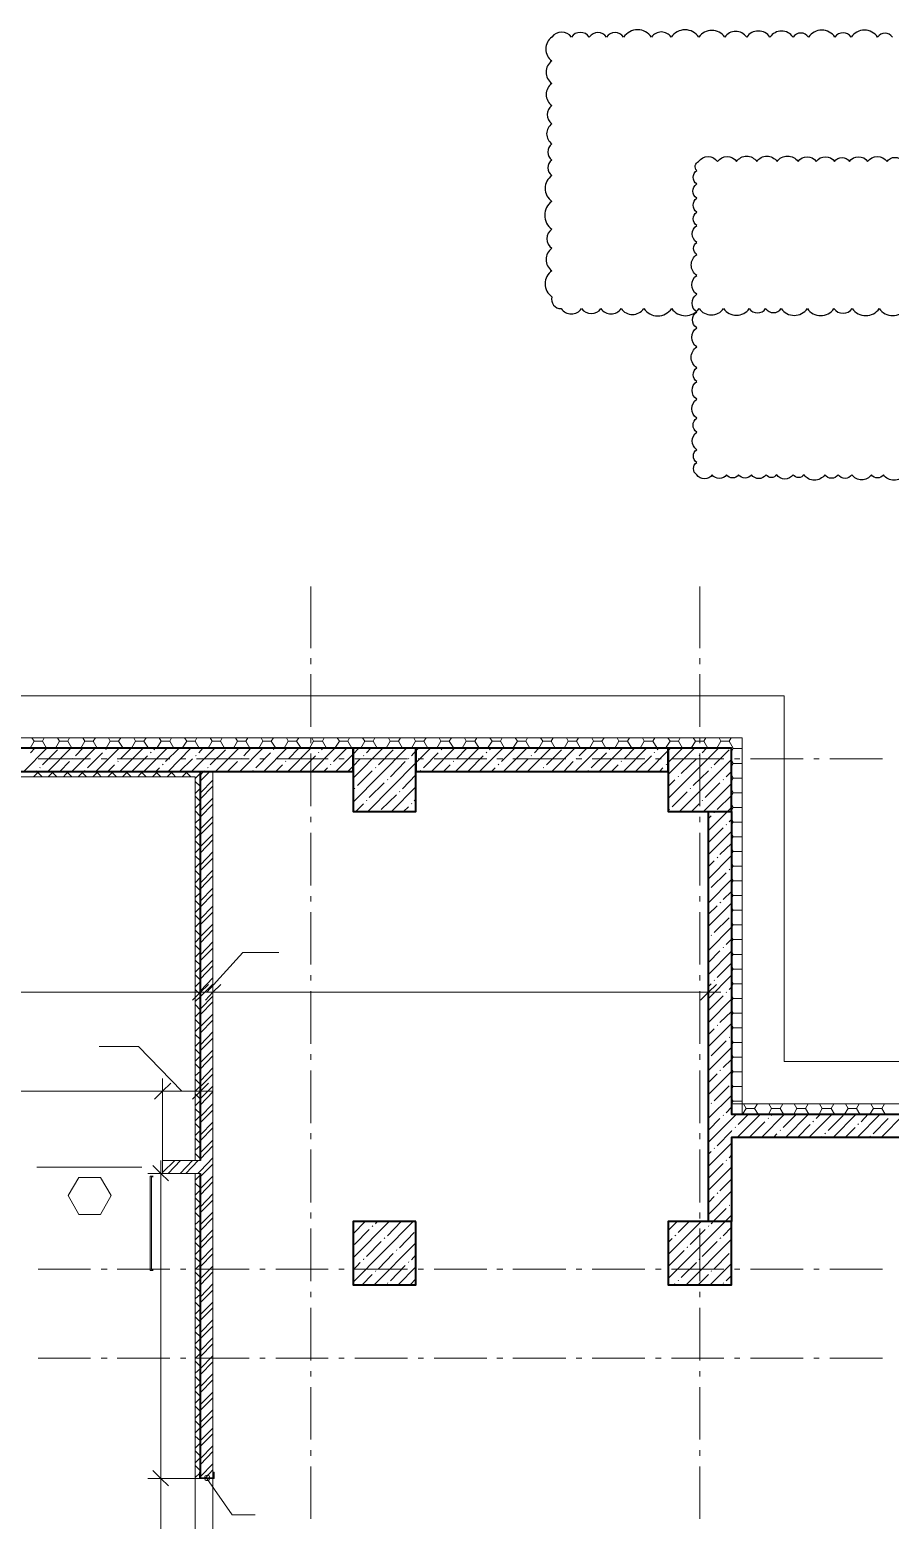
# Model space of a CAD drawing. Header units: millimetres. Extents: x -249154 to 415037, y -45458 to 354837.
# Drawn here: x -203175 to -194986, y 21286 to 35468 of the extents above; entities that cross this region are included whole.
import ezdxf

# ---------------------------------------------------------------- set-up
doc = ezdxf.new("R2010")
doc.units = ezdxf.units.MM

msp = doc.modelspace()

# ---------------------------------------------------------------- linework, layer by layer
at = {"linetype": 'ByBlock', "flags": 128}
msp.add_lwpolyline([(-194964.5, 35398.5, 0.5205671), (-195105.3, 35398.5, 0.5205671), (-195357.1, 35398.5, 0.5205671), (-195511.3, 35398.5, 0.5205671), (-195763.1, 35398.5, 0.5205671), (-195910.4, 35398.5, 0.5205671), (-196129.8, 35398.5, 0.5205671), (-196351.7, 35398.5, 0.5205671), (-196560.5, 35398.5, 0.5205671), (-196806.4, 35398.5, 0.5205671), (-197070.4, 35398.5, 0.5205671), (-197256.4, 35398.5, 0.5205671), (-197522.5, 35398.5, 0.5205671), (-197686, 35398.5, 0.5205671), (-197849.3, 35398.5, 0.5205671), (-198020.3, 35398.5, 0.5205671), (-198205.1, 35398.5, 0.5205671), (-198205.1, 35172.3, 0.5205671), (-198205.1, 34957.8, 0.5205671), (-198205.1, 34746.3, 0.5205671), (-198205.1, 34574.5, 0.5205671), (-198205.1, 34381.5, 0.5205671), (-198205.1, 34228.6, 0.5205671), (-198205.1, 34081.7, 0.5205671), (-198205.1, 33835.6, 0.5205671), (-198205.1, 33571.2, 0.5205671), (-198205.1, 33388.6, 0.5205671), (-198205.1, 33175, 0.5205671), (-198205.1, 32926.9, 0.5205671), (-198117.3, 32815.3, 0.5205671), (-197923.3, 32815.3, 0.5205671), (-197738.3, 32815.3, 0.5205671), (-197546.6, 32815.3, 0.5205671), (-197331.3, 32815.3, 0.5205671), (-197065.5, 32815.3, 0.5205671), (-196804.4, 32815.3, 0.5205671), (-196570.8, 32815.3, 0.5205671), (-196327, 32815.3, 0.5205671), (-196171.2, 32815.3, 0.5205671), (-196022.7, 32815.3, 0.5205671), (-195774.3, 32815.3, 0.5205671), (-195520.6, 32815.3, 0.5205671), (-195347.3, 32815.3, 0.5205671), (-195089.4, 32815.3, 0.5205671), (-194834.6, 32815.3, 0.5205671)], format="xyb", dxfattribs=at)
at = {"linetype": 'ByBlock'}
msp.add_lwpolyline([(-194850.5, 31233.5, -0.5205671), (-195049.5, 31233.5, -0.5205671), (-195164.2, 31233.5, -0.5205671), (-195351, 31233.5, -0.5205671), (-195480, 31233.5, -0.5205671), (-195608.5, 31233.5, -0.5205671), (-195805.6, 31233.5, -0.5205671), (-195909.1, 31233.5, -0.5205671), (-196066.2, 31233.5, -0.5205671), (-196166.8, 31233.5, -0.5205671), (-196305.6, 31233.5, -0.5205671), (-196428.1, 31233.5, -0.5205671), (-196543.4, 31233.5, -0.5205671), (-196679.3, 31233.5, -0.5205671), (-196827.3, 31233.5, -0.5205671), (-196827.3, 31351.4, -0.5205671), (-196827.3, 31472.6, -0.5205671), (-196827.3, 31638.2, -0.5205671), (-196827.3, 31772.3, -0.5205671), (-196827.3, 31952.4, -0.5205671), (-196827.3, 32121, -0.5205671), (-196827.3, 32250.5, -0.5205671), (-196827.3, 32450.4, -0.5205671), (-196827.3, 32632, -0.5205671), (-196827.3, 32783.4, -0.5205671), (-196827.3, 32951.1, -0.5205671), (-196827.3, 33130.4, -0.5205671), (-196827.3, 33330, -0.5205671), (-196827.3, 33445.5, -0.5205671), (-196827.3, 33606.2, -0.5205671), (-196827.3, 33732.8, -0.5205671), (-196827.3, 33864.7, -0.5205671), (-196827.3, 34000.6, -0.5205671), (-196827.3, 34127.7, -0.5205671), (-196809.2, 34215, -0.5205671), (-196629.1, 34215, -0.5205671), (-196448, 34215, -0.5205671), (-196255.2, 34215, -0.5205671), (-196062.5, 34215, -0.5205671), (-195862.9, 34215, -0.5205671), (-195689.3, 34215, -0.5205671), (-195515.7, 34215, -0.5205671), (-195372.9, 34215, -0.5205671), (-195200.3, 34215, -0.5205671), (-195015.5, 34215, -0.5205671), (-194865, 34215, -0.5205671)], format="xyb", dxfattribs=at)
at = {"lineweight": 9}
for points in [[(-200499.3, 29585.2), (-200499.3, 30169.8)], [(-196796.7, 29585.2), (-196796.7, 30169.8)], [(-200499.3, 29432.7), (-200499.3, 29487.7)], [(-196796.7, 29432.7), (-196796.7, 29487.7)], [(-200499.3, 28835.3), (-200499.3, 29335.2)], [(-196796.7, 28835.3), (-196796.7, 29335.2)], [(-191611.4, 25247.2), (-191611.4, 25649.6), (-195996, 25649.6), (-195996, 29131.9), (-230738.3, 29131.9), (-230738.3, 909.4), (-191611.4, 909.4), (-191611.4, 1307.6)], [(-230289.2, 28729.4), (-216355.9, 28729.4), (-230289.2, 28729.4), (-230289.2, 28632), (-216355.9, 28632), (-196495.9, 28632), (-196495.9, 25149.7), (-187938.5, 25149.7), (-187938.5, 25247.2), (-187938.5, 28632), (-145100.6, 28632), (-145100.6, 25209)], [(-203172.4, 28632), (-203134.3, 28699.8)], [(-203155.4, 28729.4), (-203134.3, 28699.8), (-203053.8, 28699.8), (-203015.6, 28632)], [(-203053.8, 28699.8), (-203036.8, 28729.4)], [(-202930.9, 28632), (-202892.8, 28699.8)], [(-202909.7, 28729.4), (-202892.8, 28699.8), (-202812.3, 28699.8), (-202774.2, 28632)], [(-202812.3, 28699.8), (-202795.4, 28729.4)], [(-202689.4, 28632), (-202651.3, 28699.8)], [(-202668.3, 28729.4), (-202651.3, 28699.8), (-202570.8, 28699.8), (-202532.7, 28632)], [(-202570.8, 28699.8), (-202549.6, 28729.4)], [(-202448, 28632), (-202409.8, 28699.8)], [(-202426.8, 28729.4), (-202409.8, 28699.8), (-202329.4, 28699.8), (-202287, 28632)], [(-202329.4, 28699.8), (-202308.2, 28729.4)], [(-202206.5, 28632), (-202168.4, 28699.8)], [(-202185.3, 28729.4), (-202168.4, 28699.8), (-202083.6, 28699.8)], [(-202045.5, 28632), (-202087.9, 28699.8), (-202066.7, 28729.4)], [(-201965, 28632), (-201922.7, 28699.8)], [(-201943.8, 28729.4), (-201922.7, 28699.8), (-201842.2, 28699.8), (-201804, 28632)], [(-201842.2, 28699.8), (-201825.2, 28729.4)], [(-201723.6, 28632), (-201681.2, 28699.8)], [(-201702.4, 28729.4), (-201681.2, 28699.8), (-201600.7, 28699.8), (-201562.6, 28632)], [(-201600.7, 28699.8), (-201583.8, 28729.4)], [(-201477.9, 28632), (-201439.7, 28699.8)], [(-201456.7, 28729.4), (-201439.7, 28699.8), (-201359.2, 28699.8), (-201321.1, 28632)], [(-201359.2, 28699.8), (-201342.3, 28729.4)], [(-201236.4, 28632), (-201198.3, 28699.8)], [(-201215.2, 28729.4), (-201198.3, 28699.8), (-201117.8, 28699.8), (-201079.6, 28632)], [(-201117.8, 28699.8), (-201100.8, 28729.4)], [(-200994.9, 28632), (-200956.8, 28699.8)], [(-200973.7, 28729.4), (-200956.8, 28699.8), (-200876.3, 28699.8), (-200833.9, 28632)], [(-200876.3, 28699.8), (-200855.1, 28729.4)], [(-200753.4, 28632), (-200715.3, 28699.8)], [(-200732.3, 28729.4), (-200715.3, 28699.8), (-200634.8, 28699.8), (-200592.5, 28632)], [(-200634.8, 28699.8), (-200613.6, 28729.4)], [(-200512, 28632), (-200473.8, 28699.8)], [(-200499.3, 28678.6), (-200499.3, 28733.7)], [(-200490.8, 28729.4), (-200473.8, 28699.8), (-200389.1, 28699.8), (-200351, 28632)], [(-200389.1, 28699.8), (-200372.2, 28729.4)], [(-200270.5, 28632), (-200228.1, 28699.8)], [(-200249.3, 28729.4), (-200228.1, 28699.8), (-200147.6, 28699.8), (-200109.5, 28632)], [(-200147.6, 28699.8), (-200130.7, 28729.4)], [(-200024.8, 28632), (-199986.7, 28699.8)], [(-200007.8, 28729.4), (-199986.7, 28699.8), (-199906.2, 28699.8), (-199868, 28632)], [(-199906.2, 28699.8), (-199889.2, 28729.4)], [(-199783.3, 28632), (-199745.2, 28699.8)], [(-199762.1, 28729.4), (-199745.2, 28699.8), (-199664.7, 28699.8), (-199626.6, 28632)], [(-199664.7, 28699.8), (-199647.8, 28729.4)], [(-199541.8, 28632), (-199503.7, 28699.8)], [(-199520.7, 28729.4), (-199503.7, 28699.8), (-199423.2, 28699.8), (-199385.1, 28632)], [(-199423.2, 28699.8), (-199402, 28729.4)], [(-199300.4, 28632), (-199262.2, 28699.8)], [(-199279.2, 28729.4), (-199262.2, 28699.8), (-199181.8, 28699.8), (-199139.4, 28632)], [(-199181.8, 28699.8), (-199160.6, 28729.4)], [(-199058.9, 28632), (-199020.8, 28699.8)], [(-199037.7, 28729.4), (-199020.8, 28699.8), (-198940.3, 28699.8), (-198897.9, 28632)], [(-198940.3, 28699.8), (-198919.1, 28729.4)], [(-198817.4, 28632), (-198775.1, 28699.8)], [(-198796.2, 28729.4), (-198775.1, 28699.8), (-198694.6, 28699.8), (-198656.4, 28632)], [(-198694.6, 28699.8), (-198677.6, 28729.4)], [(-198576, 28632), (-198533.6, 28699.8)], [(-198554.8, 28729.4), (-198533.6, 28699.8), (-198453.1, 28699.8), (-198415, 28632)], [(-198453.1, 28699.8), (-198436.2, 28729.4)], [(-198330.2, 28632), (-198292.1, 28699.8)], [(-198313.3, 28729.4), (-198292.1, 28699.8), (-198211.6, 28699.8), (-198173.5, 28632)], [(-198211.6, 28699.8), (-198194.7, 28729.4)], [(-198088.8, 28632), (-198050.6, 28699.8)], [(-198067.6, 28729.4), (-198050.6, 28699.8), (-197970.2, 28699.8), (-197932, 28632)], [(-197970.2, 28699.8), (-197953.2, 28729.4)], [(-197847.3, 28632), (-197809.2, 28699.8)], [(-197826.1, 28729.4), (-197809.2, 28699.8), (-197728.7, 28699.8), (-197690.6, 28632)], [(-197728.7, 28699.8), (-197707.5, 28729.4)], [(-197605.8, 28632), (-197567.7, 28699.8)], [(-197584.7, 28729.4), (-197567.7, 28699.8), (-197487.2, 28699.8), (-197444.9, 28632)], [(-197487.2, 28699.8), (-197466, 28729.4)], [(-197364.4, 28632), (-197326.2, 28699.8)], [(-197343.2, 28729.4), (-197326.2, 28699.8), (-197245.7, 28699.8), (-197203.4, 28632)], [(-197245.7, 28699.8), (-197224.6, 28729.4)], [(-197122.9, 28632), (-197080.5, 28699.8)], [(-197101.7, 28729.4), (-197080.5, 28699.8), (-197000, 28699.8), (-196961.9, 28632)], [(-197000, 28699.8), (-196983.1, 28729.4)], [(-196881.4, 28632), (-196839.1, 28699.8)], [(-196860.2, 28729.4), (-196839.1, 28699.8), (-196758.6, 28699.8), (-196720.4, 28632)], [(-196796.7, 28678.6), (-196796.7, 28733.7)], [(-196758.6, 28699.8), (-196741.6, 28729.4)], [(-196635.7, 28632), (-196597.6, 28699.8)], [(-196614.5, 28729.4), (-196597.6, 28699.8), (-196517.1, 28699.8), (-196479, 28632), (-196479, 28627.8), (-196495.9, 28598.1)], [(-196517.1, 28699.8), (-196500.1, 28729.4)], [(-203231.7, 28411.7), (-203011.4, 28632)], [(-203168.2, 28589.6), (-203125.8, 28632)], [(-203096.1, 28530.3), (-202596.2, 28530.3)], [(-203053.8, 28475.2), (-202909.7, 28615)], [(-203015.6, 28627.8), (-202935.2, 28627.8)], [(-203002.9, 28411.7), (-202782.6, 28632)], [(-202888.6, 28411.7), (-202795.4, 28504.9)], [(-202774.2, 28411.7), (-202553.9, 28632)], [(-202769.9, 28627.8), (-202689.4, 28627.8)], [(-202765.7, 28530.3), (-202761.5, 28534.6)], [(-202740.3, 28560), (-202668.3, 28632)], [(-202625.9, 28445.6), (-202481.9, 28589.6)], [(-202545.4, 28411.7), (-202325.1, 28632)], [(-202528.5, 28627.8), (-202448, 28627.8)], [(-202494.6, 28530.3), (-202439.5, 28530.3)], [(-202452.2, 28615), (-202448, 28623.5)], [(-202342.1, 28530.3), (-201842.2, 28530.3)], [(-202337.8, 28504.9), (-202333.6, 28509.1)], [(-202316.6, 28411.7), (-202096.4, 28632)], [(-202312.4, 28530.3), (-202210.7, 28632)], [(-202287, 28627.8), (-202206.5, 28627.8)], [(-202198, 28415.9), (-202054, 28560)], [(-202087.9, 28411.7), (-201867.6, 28632)], [(-202045.5, 28627.8), (-201965, 28627.8)], [(-202024.3, 28589.6), (-202020.1, 28593.9)], [(-201994.7, 28615), (-201982, 28632)], [(-201884.5, 28504.9), (-201753.2, 28632)], [(-201859.1, 28411.7), (-201643.1, 28632)], [(-201804, 28627.8), (-201723.6, 28627.8)], [(-201749, 28411.7), (-201626.1, 28530.3)], [(-201740.5, 28530.3), (-201689.7, 28530.3)], [(-201634.6, 28411.7), (-201414.3, 28632)], [(-201596.5, 28560), (-201592.2, 28564.2)], [(-201588, 28530.3), (-201088.1, 28530.3)], [(-201566.8, 28589.6), (-201528.7, 28632)], [(-201562.6, 28627.8), (-201482.1, 28627.8)], [(-201456.7, 28475.2), (-201312.6, 28615)], [(-201405.8, 28411.7), (-201185.5, 28632)], [(-201321.1, 28627.8), (-201236.4, 28627.8)], [(-201291.5, 28411.7), (-201198.3, 28504.9)], [(-201177.1, 28411.7), (-200956.8, 28632)], [(-201168.6, 28530.3), (-201164.4, 28534.6)], [(-201138.9, 28560), (-201071.2, 28632)], [(-201075.4, 28627.8), (-200994.9, 28627.8)], [(-201024.6, 28445.6), (-200884.8, 28589.6)], [(-200986.4, 28530.3), (-200935.6, 28530.3)], [(-200948.3, 28411.7), (-200728, 28632)], [(-200855.1, 28615), (-200850.9, 28623.5)], [(-200833.9, 28627.8), (-200753.4, 28627.8)], [(-200833.9, 28530.3), (-200334, 28530.3)], [(-200740.7, 28504.9), (-200736.5, 28509.1)], [(-200719.5, 28411.7), (-200499.3, 28632)], [(-200711.1, 28530.3), (-200613.6, 28632)], [(-200596.7, 28415.9), (-200456.9, 28560)], [(-200592.5, 28627.8), (-200512, 28627.8)], [(-200499.3, 28081.3), (-200499.3, 28581.2)], [(-200490.8, 28411.7), (-200270.5, 28632)], [(-200427.2, 28589.6), (-200423, 28593.9)], [(-200397.6, 28615), (-200384.9, 28632)], [(-200351, 28627.8), (-200270.5, 28627.8)], [(-200283.2, 28504.9), (-200156.1, 28632)], [(-200262, 28411.7), (-200096.8, 28576.9), (-200041.7, 28632)], [(-200232.4, 28530.3), (-200181.5, 28530.3)], [(-200147.6, 28411.7), (-200096.8, 28462.5), (-200029, 28530.3)], [(-200109.5, 28627.8), (-200096.8, 28627.8)], [(-200096.8, 28348.2), (-199813, 28632)], [(-200096.8, 28119.4), (-199588.4, 28632)], [(-200079.9, 28530.3), (-199580, 28530.3)], [(-199999.4, 28560), (-199995.1, 28564.2)], [(-199969.7, 28589.6), (-199927.3, 28632)], [(-199957, 28030.4), (-199499.5, 28492.2), (-199359.7, 28632)], [(-199855.3, 28475.2), (-199715.5, 28615)], [(-199740.9, 28360.9), (-199601.2, 28504.9)], [(-199571.5, 28530.3), (-199567.3, 28534.6)], [(-199541.8, 28560), (-199499.5, 28606.6), (-199474.1, 28632)], [(-199478.3, 28530.3), (-199427.5, 28530.3)], [(-199427.5, 28445.6), (-199287.7, 28589.6)], [(-199380.9, 28627.8), (-199300.4, 28627.8)], [(-199351.2, 28411.7), (-199130.9, 28632)], [(-199325.8, 28530.3), (-198825.9, 28530.3)], [(-199258, 28615), (-199253.8, 28623.5)], [(-199143.6, 28504.9), (-199139.4, 28509.1)], [(-199139.4, 28627.8), (-199058.9, 28627.8)], [(-199122.4, 28411.7), (-198902.2, 28632)], [(-199114, 28530.3), (-199016.5, 28632)], [(-198999.6, 28415.9), (-198859.8, 28560)], [(-198897.9, 28627.8), (-198817.4, 28627.8)], [(-198893.7, 28411.7), (-198673.4, 28632)], [(-198830.1, 28589.6), (-198825.9, 28593.9)], [(-198800.5, 28615), (-198787.8, 28632)], [(-198728.5, 28530.3), (-198673.4, 28530.3)], [(-198686.1, 28504.9), (-198559, 28632)], [(-198664.9, 28411.7), (-198444.6, 28632)], [(-198656.4, 28627.8), (-198576, 28627.8)], [(-198576, 28530.3), (-198071.8, 28530.3)], [(-198550.5, 28411.7), (-198431.9, 28530.3)], [(-198436.2, 28411.7), (-198215.9, 28632)], [(-198415, 28627.8), (-198334.5, 28627.8)], [(-198402.3, 28560), (-198398, 28564.2)], [(-198372.6, 28589.6), (-198330.2, 28632)], [(-198258.2, 28475.2), (-198114.2, 28615)], [(-198207.4, 28411.7), (-197987.1, 28632)], [(-198173.5, 28627.8), (-198093, 28627.8)], [(-198093, 28411.7), (-198004, 28504.9)], [(-197982.9, 28411.7), (-197762.6, 28632)], [(-197974.4, 28530.3), (-197970.2, 28534.6)], [(-197974.4, 28530.3), (-197919.3, 28530.3)], [(-197944.7, 28560), (-197872.7, 28632)], [(-197927.8, 28627.8), (-197847.3, 28627.8)], [(-197830.4, 28445.6), (-197686.3, 28589.6)], [(-197821.9, 28530.3), (-197322, 28530.3)], [(-197754.1, 28411.7), (-197533.8, 28632)], [(-197686.3, 28627.8), (-197605.8, 28627.8)], [(-197660.9, 28615), (-197656.7, 28623.5)], [(-197546.5, 28504.9), (-197542.3, 28509.1)], [(-197525.3, 28411.7), (-197305.1, 28632)], [(-197516.9, 28530.3), (-197419.4, 28632)], [(-197444.9, 28627.8), (-197364.4, 28627.8)], [(-197402.5, 28415.9), (-197258.5, 28560)], [(-197296.6, 28411.7), (-197097.5, 28610.8), (-197076.3, 28632)], [(-197233, 28589.6), (-197228.8, 28593.9)], [(-197220.3, 28530.3), (-197165.3, 28530.3)], [(-197203.4, 28615), (-197190.7, 28632)], [(-197203.4, 28627.8), (-197122.9, 28627.8)], [(-197097.5, 28382), (-196847.5, 28632)], [(-197097.5, 28153.3), (-196618.8, 28632)], [(-197089, 28504.9), (-196961.9, 28632)], [(-197067.8, 28530.3), (-196567.9, 28530.3)], [(-196991.6, 28030.4), (-196495.9, 28526.1)], [(-196974.6, 28390.5), (-196830.6, 28530.3)], [(-196961.9, 28627.8), (-196881.4, 28627.8)], [(-196805.2, 28560), (-196800.9, 28564.2)], [(-196796.7, 28081.3), (-196796.7, 28581.2)], [(-196775.5, 28589.6), (-196733.1, 28632)], [(-196720.4, 28627.8), (-196639.9, 28627.8)], [(-196661.1, 28475.2), (-196517.1, 28615)], [(-196495.9, 28521.8), (-196479, 28488), (-196394.2, 28488), (-196394.2, 28492.2)], [(-196466.3, 28530.3), (-196415.4, 28530.3)], [(-196394.2, 28627.8), (-196394.2, 28632)], [(-196394.2, 28627.8), (-196394.2, 28627.8)], [(-196313.7, 28530.3), (-195813.9, 28530.3)], [(-195712.2, 28530.3), (-195661.4, 28530.3)], [(-195559.7, 28530.3), (-195059.8, 28530.3)], [(-201549.9, 28411.7), (-201600.7, 28411.7), (-203651.1, 28411.7), (-203701.9, 28411.7), (-203701.9, 28030.4), (-204303.5, 28030.4), (-204303.5, 28411.7), (-204350.1, 28411.7), (-207552.8, 28411.7), (-207603.6, 28411.7), (-207603.6, 28030.4), (-208205.2, 28030.4)], [(-203138.5, 28360.9), (-203087.7, 28411.7)], [(-203117.3, 28411.7), (-203108.8, 28415.9)], [(-203058, 28360.9), (-203108.8, 28411.7)], [(-203079.2, 28445.6), (-203075, 28449.8)], [(-202998.7, 28360.9), (-202947.9, 28411.7)], [(-202918.2, 28360.9), (-202969, 28411.7)], [(-202854.7, 28360.9), (-202808.1, 28411.7)], [(-202774.2, 28360.9), (-202825, 28411.7)], [(-202714.9, 28360.9), (-202664, 28411.7)], [(-202634.4, 28360.9), (-202685.2, 28411.7)], [(-202651.3, 28415.9), (-202647.1, 28420.2)], [(-202575.1, 28360.9), (-202524.2, 28411.7)], [(-202494.6, 28360.9), (-202541.2, 28411.7)], [(-202431, 28411.7), (-202367.5, 28475.2)], [(-202431, 28360.9), (-202380.2, 28411.7)], [(-202350.5, 28360.9), (-202401.4, 28411.7)], [(-202291.2, 28360.9), (-202240.4, 28411.7)], [(-202210.7, 28360.9), (-202261.6, 28411.7)], [(-202147.2, 28360.9), (-202100.6, 28411.7)], [(-202066.7, 28360.9), (-202117.5, 28411.7)], [(-202007.4, 28360.9), (-201956.6, 28411.7)], [(-201926.9, 28360.9), (-201977.7, 28411.7)], [(-201973.5, 28411.7), (-201939.6, 28445.6)], [(-201910, 28475.2), (-201905.7, 28479.5)], [(-201431.3, 21688.6), (-201431.3, 28411.7), (-201549.9, 28411.7), (-201549.9, 24709.1), (-201910, 24709.1), (-201910, 24586.3), (-201549.9, 24586.3), (-201549.9, 21688.6)], [(-201867.6, 28360.9), (-201816.8, 28411.7)], [(-201787.1, 28360.9), (-201833.7, 28411.7)], [(-201723.6, 28360.9), (-201672.7, 28411.7)], [(-201643.1, 28360.9), (-201693.9, 28411.7)], [(-201600.7, 28343.9), (-201549.9, 28394.8)], [(-201549.9, 28407.5), (-201554.1, 28411.7)], [(-201549.9, 28377.8), (-201520.2, 28411.7)], [(-201549.9, 28322.7), (-201460.9, 28411.7)], [(-201520.2, 28411.7), (-201511.7, 28415.9)], [(-201482.1, 28445.6), (-201477.9, 28449.8)], [(-201054.2, 28415.9), (-201050, 28420.2)], [(-200833.9, 28411.7), (-200770.4, 28475.2)], [(-200376.4, 28411.7), (-200342.5, 28445.6)], [(-200312.9, 28475.2), (-200308.6, 28479.5)], [(-200054.4, 28276.1), (-199914.6, 28415.9)], [(-199885, 28445.6), (-199880.7, 28449.8)], [(-199626.6, 28246.5), (-199499.5, 28377.8)], [(-199457.1, 28415.9), (-199452.9, 28420.2)], [(-199236.8, 28411.7), (-199173.3, 28475.2)], [(-198779.3, 28411.7), (-198745.4, 28445.6)], [(-198715.8, 28475.2), (-198711.5, 28479.5)], [(-198321.8, 28411.7), (-198317.5, 28415.9)], [(-198287.9, 28445.6), (-198283.6, 28449.8)], [(-197860, 28415.9), (-197855.8, 28420.2)], [(-197639.7, 28411.7), (-197576.2, 28475.2)], [(-197182.2, 28411.7), (-197148.3, 28445.6)], [(-197118.7, 28475.2), (-197114.4, 28479.5)], [(-197004.3, 28360.9), (-197000, 28365.1)], [(-196860.2, 28276.1), (-196716.2, 28415.9)], [(-196690.8, 28445.6), (-196686.5, 28449.8)], [(-196546.7, 28360.9), (-196495.9, 28411.7)], [(-196495.9, 28458.3), (-196479, 28488)], [(-196495.9, 28382), (-196479, 28348.2), (-196394.2, 28348.2), (-196394.2, 28352.4)], [(-196394.2, 28488), (-196394.2, 28488)], [(-213055.8, 24709.1), (-213009.2, 24709.1), (-213009.2, 28360.9), (-212056, 28360.9), (-212056, 27831.3), (-212056, 27780.5), (-211407.8, 27780.5), (-211357, 27780.5), (-211357, 28360.9), (-208256, 28360.9), (-208256, 28030.4), (-208256, 27979.6), (-207603.6, 27979.6), (-207552.8, 27979.6), (-207552.8, 28360.9), (-204350.1, 28360.9), (-204350.1, 28030.4), (-204350.1, 27979.6), (-203701.9, 27979.6), (-203651.1, 27979.6), (-203651.1, 28360.9), (-201600.7, 28360.9), (-201600.7, 24709.1), (-201549.9, 24709.1)], [(-201549.9, 28267.7), (-201600.7, 28314.3)], [(-201600.7, 28199.9), (-201549.9, 28250.7)], [(-201549.9, 28208.4), (-201431.3, 28327)], [(-201549.9, 28149), (-201431.3, 28271.9)], [(-200084.1, 28246.5), (-200079.9, 28250.7)], [(-199944.3, 28161.8), (-199800.3, 28301.6)], [(-199770.6, 28331.2), (-199766.4, 28335.4)], [(-199732.5, 28030.4), (-199499.5, 28263.4)], [(-199656.2, 28216.8), (-199652, 28221.1)], [(-197097.5, 28267.7), (-197033.9, 28331.2)], [(-196889.9, 28246.5), (-196885.7, 28250.7)], [(-196762.8, 28030.4), (-196495.9, 28297.3)], [(-196745.9, 28161.8), (-196606.1, 28301.6)], [(-196576.4, 28331.2), (-196572.2, 28335.4)], [(-196495.9, 28318.5), (-196479, 28348.2)], [(-196495.9, 28242.2), (-196479, 28208.4), (-196394.2, 28208.4), (-196394.2, 28212.6)], [(-196394.2, 28348.2), (-196394.2, 28348.2)], [(-201549.9, 28123.6), (-201600.7, 28174.5)], [(-201600.7, 28060.1), (-201549.9, 28110.9)], [(-201549.9, 28038.9), (-201431.3, 28157.5)], [(-201549.9, 27979.6), (-201431.3, 28098.2)], [(-200071.4, 28030.4), (-199999.4, 28102.4)], [(-199969.7, 28132.1), (-199965.5, 28136.3)], [(-199829.9, 28047.4), (-199685.9, 28187.2)], [(-199541.8, 28102.4), (-199537.6, 28106.7)], [(-199516.4, 28132.1), (-199499.5, 28149)], [(-197059.3, 28072.8), (-196919.5, 28216.8)], [(-196877.2, 28030.4), (-196805.2, 28102.4)], [(-196775.5, 28132.1), (-196771.3, 28136.3)], [(-196631.5, 28047.4), (-196495.9, 28182.9)], [(-196495.9, 28178.7), (-196479, 28208.4)], [(-196495.9, 28102.4), (-196479, 28068.6), (-196394.2, 28068.6), (-196394.2, 28072.8)], [(-196394.2, 28208.4), (-196394.2, 28208.4)], [(-201600.7, 27115.4), (-201600.7, 28043.1)], [(-201549.9, 27983.8), (-201600.7, 28034.7)], [(-201600.7, 27920.3), (-201549.9, 27966.9)], [(-201549.9, 27865.2), (-201431.3, 27983.8)], [(-201431.3, 28043.1), (-201431.3, 27115.4)], [(-200499.3, 27928.8), (-200499.3, 27979.6)], [(-199618.1, 28030.4), (-199571.5, 28072.8)], [(-199503.7, 28030.4), (-199499.5, 28034.7)], [(-197089, 28047.4), (-197084.8, 28051.6)], [(-196796.7, 27928.8), (-196796.7, 27979.6)], [(-196716.2, 27848.3), (-196534, 28030.4), (-196495.9, 28068.6)], [(-196716.2, 27962.7), (-196690.8, 27988.1)], [(-196661.1, 28017.7), (-196656.9, 28022)], [(-196517.1, 27933), (-196495.9, 27954.2)], [(-196495.9, 28038.9), (-196479, 28068.6)], [(-196495.9, 27962.7), (-196479, 27928.8), (-196394.2, 27928.8), (-196394.2, 27933)], [(-196394.2, 28068.6), (-196394.2, 28068.6)], [(-201549.9, 27839.8), (-201600.7, 27890.6)], [(-201600.7, 27776.3), (-201549.9, 27827.1)], [(-201549.9, 27810.1), (-201431.3, 27928.8)], [(-201549.9, 27695.8), (-201431.3, 27814.4)], [(-200499.3, 27327.2), (-200499.3, 27827.1)], [(-196796.7, 27327.2), (-196796.7, 27827.1)], [(-196716.2, 27733.9), (-196576.4, 27873.7)], [(-196716.2, 27619.5), (-196495.9, 27839.8)], [(-196546.7, 27903.3), (-196542.5, 27907.6)], [(-196495.9, 27899.1), (-196479, 27928.8)], [(-196495.9, 27822.9), (-196479, 27789), (-196394.2, 27789), (-196394.2, 27793.2)], [(-196394.2, 27928.8), (-196394.2, 27928.8)], [(-201549.9, 27700), (-201600.7, 27750.8)], [(-201600.7, 27636.5), (-201549.9, 27687.3)], [(-201549.9, 27636.5), (-201431.3, 27759.3)], [(-196606.1, 27619.5), (-196495.9, 27725.4)], [(-196495.9, 27759.3), (-196479, 27789)], [(-196495.9, 27683.1), (-196479, 27649.2), (-196394.2, 27649.2), (-196394.2, 27653.4)], [(-196394.2, 27789), (-196394.2, 27789)], [(-201549.9, 27560.2), (-201600.7, 27606.8)], [(-201600.7, 27492.4), (-201549.9, 27543.3)], [(-201549.9, 27522.1), (-201431.3, 27644.9)], [(-201549.9, 27467), (-201431.3, 27585.6)], [(-196716.2, 27390.7), (-196495.9, 27611)], [(-196716.2, 27505.1), (-196661.1, 27560.2)], [(-196631.5, 27589.9), (-196627.2, 27594.1)], [(-196495.9, 27619.5), (-196479, 27649.2)], [(-196495.9, 27543.3), (-196479, 27509.4), (-196394.2, 27509.4), (-196394.2, 27513.6)], [(-196394.2, 27649.2), (-196394.2, 27649.2)], [(-201549.9, 27416.2), (-201600.7, 27467)], [(-201600.7, 27352.6), (-201549.9, 27403.5)], [(-201549.9, 27352.6), (-201431.3, 27471.2)], [(-201549.9, 27293.3), (-201431.3, 27416.2)], [(-196716.2, 27162), (-196495.9, 27382.3)], [(-196690.8, 27306), (-196546.7, 27445.8)], [(-196517.1, 27475.5), (-196512.9, 27479.7)], [(-196495.9, 27479.7), (-196479, 27509.4)], [(-196495.9, 27403.5), (-196479, 27369.6), (-196394.2, 27369.6), (-196394.2, 27373.8)], [(-196394.2, 27509.4), (-196394.2, 27509.4)], [(-201549.9, 27276.4), (-201600.7, 27327.2)], [(-201600.7, 27212.8), (-201549.9, 27259.4)], [(-201549.9, 27178.9), (-201431.3, 27301.8)], [(-201549.9, 27123.9), (-201431.3, 27242.5)], [(-196716.2, 27276.4), (-196712, 27280.6)], [(-196576.4, 27191.6), (-196495.9, 27267.9)], [(-196495.9, 27339.9), (-196479, 27369.6)], [(-196495.9, 27263.7), (-196479, 27229.8), (-196394.2, 27229.8), (-196394.2, 27234)], [(-196495.9, 27200.1), (-196479, 27229.8)], [(-196394.2, 27369.6), (-196394.2, 27369.6)], [(-196394.2, 27229.8), (-196394.2, 27229.8)], [(-201549.9, 27132.3), (-201600.7, 27183.2)], [(-201600.7, 27068.8), (-201549.9, 27119.6)], [(-201549.9, 27009.5), (-201431.3, 27128.1)], [(-200499.3, 27174.7), (-200499.3, 27225.5)], [(-196796.7, 27174.7), (-196796.7, 27225.5)], [(-196716.2, 26937.5), (-196495.9, 27157.7)], [(-196716.2, 27051.8), (-196631.5, 27132.3)], [(-196606.1, 27162), (-196597.6, 27166.2)], [(-196495.9, 27123.9), (-196479, 27090), (-196394.2, 27090), (-196394.2, 27094.2)], [(-196495.9, 27060.3), (-196479, 27090)], [(-196394.2, 27090), (-196394.2, 27090)], [(-201549.9, 26992.5), (-201600.7, 27043.4)], [(-201600.7, 26929), (-201549.9, 26979.8)], [(-201549.9, 26954.4), (-201431.3, 27073)], [(-201549.9, 26840), (-201431.3, 26958.6)], [(-200499.3, 26573.1), (-200499.3, 27073)], [(-196796.7, 26573.1), (-196796.7, 27073)], [(-196661.1, 26878.1), (-196517.1, 27017.9)], [(-196495.9, 26984.1), (-196479, 26950.2), (-196394.2, 26950.2), (-196394.2, 26954.4)], [(-196495.9, 26920.5), (-196479, 26950.2)], [(-196394.2, 26950.2), (-196394.2, 26950.2)], [(-201549.9, 26848.5), (-201600.7, 26899.3)], [(-201600.7, 26784.9), (-201549.9, 26835.8)], [(-201549.9, 26780.7), (-201431.3, 26903.6)], [(-196716.2, 26708.7), (-196495.9, 26929)], [(-196690.8, 26848.5), (-196686.5, 26852.7)], [(-196546.7, 26763.8), (-196495.9, 26814.6)], [(-196495.9, 26844.3), (-196479, 26810.4), (-196394.2, 26810.4), (-196394.2, 26814.6)], [(-196495.9, 26780.7), (-196479, 26810.4)], [(-196394.2, 26810.4), (-196394.2, 26810.4)], [(-201549.9, 26708.7), (-201600.7, 26759.5)], [(-201600.7, 26645.1), (-201549.9, 26696)], [(-201549.9, 26666.3), (-201431.3, 26789.2)], [(-201549.9, 26611.3), (-201431.3, 26729.9)], [(-200804.3, 26687.5), (-201147.4, 26687.5), (-201490.6, 26310.5)], [(-196716.2, 26594.3), (-196606.1, 26704.5)], [(-196716.2, 26479.9), (-196495.9, 26700.2)], [(-196576.4, 26734.1), (-196572.2, 26738.3)], [(-196495.9, 26704.5), (-196479, 26670.6), (-196394.2, 26670.6), (-196394.2, 26674.8)], [(-196495.9, 26640.9), (-196479, 26670.6)], [(-196394.2, 26670.6), (-196394.2, 26670.6)], [(-201600.7, 25636.9), (-201600.7, 26657.9)], [(-201549.9, 26568.9), (-201600.7, 26615.5)], [(-201600.7, 26501.1), (-201549.9, 26551.9)], [(-201549.9, 26496.9), (-201431.3, 26615.5)], [(-201549.9, 26437.6), (-201431.3, 26560.4)], [(-201431.3, 26657.9), (-201431.3, 25636.9)], [(-196631.5, 26450.3), (-196495.9, 26585.8)], [(-196495.9, 26564.7), (-196479, 26530.8), (-196394.2, 26530.8), (-196394.2, 26535)], [(-196495.9, 26501.1), (-196479, 26530.8)], [(-196394.2, 26530.8), (-196394.2, 26530.8)], [(-201549.9, 26424.9), (-201600.7, 26475.7)], [(-201600.7, 26361.3), (-201549.9, 26412.1)], [(-201549.9, 26323.2), (-201431.3, 26446)], [(-201549.9, 26416.4), (-201549.9, 26310.5), (-201549.9, 26187.6)], [(-201549.9, 26268.1), (-201431.3, 26386.7)], [(-201431.3, 26416.4), (-201431.3, 26310.5), (-201431.3, 26187.6)], [(-200499.3, 26420.6), (-200499.3, 26471.5)], [(-196796.7, 26420.6), (-196796.7, 26471.5)], [(-196716.2, 26251.2), (-196495.9, 26471.5)], [(-196716.2, 26416.4), (-196716.2, 26310.5), (-196716.2, 26187.6)], [(-196716.2, 26365.5), (-196690.8, 26391)], [(-196661.1, 26420.6), (-196656.9, 26424.9)], [(-196495.9, 26424.9), (-196479, 26391), (-196394.2, 26391), (-196394.2, 26395.2)], [(-196495.9, 26361.3), (-196479, 26391)], [(-196394.2, 26391), (-196394.2, 26391)], [(-213297.2, 26310.5), (-213055.8, 26310.5), (-201549.9, 26310.5), (-201431.3, 26310.5), (-196597.6, 26310.5)], [(-201549.9, 26285.1), (-201600.7, 26335.9)], [(-201600.7, 26221.5), (-201549.9, 26268.1)], [(-201549.9, 26153.7), (-201431.3, 26272.3)], [(-200499.3, 25819.1), (-200499.3, 26318.9)], [(-196796.7, 25819.1), (-196796.7, 26318.9)], [(-196716.2, 26136.8), (-196576.4, 26276.6)], [(-196716.2, 26022.4), (-196495.9, 26242.7)], [(-196546.7, 26306.2), (-196542.5, 26310.5)], [(-196517.1, 26335.9), (-196495.9, 26357.1)], [(-196495.9, 26285.1), (-196479, 26251.2), (-196394.2, 26251.2), (-196394.2, 26255.4)], [(-196495.9, 26221.5), (-196479, 26251.2)], [(-196394.2, 26251.2), (-196394.2, 26251.2)], [(-201549.9, 26141), (-201600.7, 26191.9)], [(-201600.7, 26077.5), (-201549.9, 26128.3)], [(-201549.9, 26098.7), (-201431.3, 26217.3)], [(-201549.9, 25984.3), (-201431.3, 26102.9)], [(-196606.1, 26022.4), (-196495.9, 26128.3)], [(-196495.9, 26145.3), (-196479, 26111.4), (-196394.2, 26111.4), (-196394.2, 26115.6)], [(-196495.9, 26081.7), (-196479, 26111.4)], [(-196394.2, 26111.4), (-196394.2, 26111.4)], [(-201549.9, 26001.2), (-201600.7, 26052.1)], [(-201600.7, 25937.7), (-201549.9, 25988.5)], [(-201549.9, 25925), (-201431.3, 26043.6)], [(-196716.2, 25793.6), (-196495.9, 26013.9)], [(-196716.2, 25908), (-196661.1, 25963.1)], [(-196631.5, 25992.8), (-196627.2, 25997)], [(-196495.9, 26005.5), (-196479, 25971.6), (-196394.2, 25971.6), (-196394.2, 25975.8)], [(-196495.9, 25941.9), (-196479, 25971.6)], [(-196394.2, 25971.6), (-196394.2, 25971.6)], [(-201549.9, 25861.4), (-201600.7, 25908)], [(-201600.7, 25793.6), (-201549.9, 25844.5)], [(-201549.9, 25810.6), (-201431.3, 25933.4)], [(-201549.9, 25755.5), (-201431.3, 25874.1)], [(-196690.8, 25704.7), (-196546.7, 25848.7)], [(-196517.1, 25878.4), (-196512.9, 25882.6)], [(-196495.9, 25865.7), (-196479, 25831.8), (-196394.2, 25831.8), (-196394.2, 25836)], [(-196495.9, 25802.1), (-196479, 25831.8)], [(-196394.2, 25831.8), (-196394.2, 25831.8)], [(-202515.8, 25793.6), (-202138.7, 25793.6), (-201727.8, 25370)], [(-201549.9, 25717.4), (-201600.7, 25768.2)], [(-201600.7, 25653.8), (-201549.9, 25704.7)], [(-201549.9, 25641.1), (-201431.3, 25759.8)], [(-201549.9, 25581.8), (-201431.3, 25704.7)], [(-200499.3, 25666.6), (-200499.3, 25721.6)], [(-196796.7, 25666.6), (-196796.7, 25721.6)], [(-196716.2, 25564.9), (-196495.9, 25785.2)], [(-196716.2, 25679.3), (-196712, 25683.5)], [(-196576.4, 25594.5), (-196495.9, 25670.8)], [(-196495.9, 25725.9), (-196479, 25692), (-196394.2, 25692), (-196394.2, 25696.2)], [(-196495.9, 25662.3), (-196479, 25692)], [(-196394.2, 25692), (-196394.2, 25692)], [(-201549.9, 25577.6), (-201600.7, 25628.4)], [(-201600.7, 25514), (-201549.9, 25560.6)], [(-201549.9, 25467.4), (-201431.3, 25590.3)], [(-201549.9, 25412.4), (-201431.3, 25531)], [(-200499.3, 25065), (-200499.3, 25564.9)], [(-196796.7, 25065), (-196796.7, 25564.9)], [(-196716.2, 25336.1), (-196495.9, 25556.4)], [(-196716.2, 25450.5), (-196631.5, 25535.2)], [(-196606.1, 25564.9), (-196597.6, 25569.1)], [(-196495.9, 25586.1), (-196479, 25552.2), (-196394.2, 25552.2), (-196394.2, 25556.4)], [(-196495.9, 25522.5), (-196479, 25552.2)], [(-196394.2, 25552.2), (-196394.2, 25552.2)], [(-201910, 24713.4), (-201910, 25370), (-201910, 25488.6)], [(-201549.9, 25433.6), (-201600.7, 25484.4)], [(-201600.7, 25370), (-201549.9, 25420.8)], [(-201549.9, 25475.9), (-201549.9, 25370), (-201549.9, 25251.4)], [(-201549.9, 25298), (-201431.3, 25416.6)], [(-196661.1, 25276.8), (-196517.1, 25420.8)], [(-196495.9, 25446.3), (-196479, 25412.4), (-196394.2, 25412.4), (-196394.2, 25416.6)], [(-196495.9, 25382.7), (-196479, 25412.4)], [(-196394.2, 25412.4), (-196394.2, 25412.4)], [(-203430.8, 25370), (-201910, 25370), (-201431.3, 25370)], [(-201549.9, 25293.8), (-201600.7, 25344.6)], [(-201600.7, 25230.2), (-201549.9, 25281)], [(-201549.9, 25238.7), (-201431.3, 25361.5)], [(-201549.9, 25128.5), (-201431.3, 25247.2)], [(-196716.2, 25111.6), (-196495.9, 25327.6)], [(-196690.8, 25251.4), (-196686.5, 25255.6)], [(-196495.9, 25306.5), (-196479, 25272.6), (-196394.2, 25272.6), (-196394.2, 25276.8)], [(-196491.7, 25247.2), (-196495.9, 25242.9), (-196479, 25272.6)], [(-196394.2, 25272.6), (-196394.2, 25272.6)], [(-196381.5, 25247.2), (-196356.1, 25204.8), (-196275.6, 25204.8), (-196241.7, 25149.7)], [(-196275.6, 25204.8), (-196250.2, 25247.2)], [(-196140.1, 25247.2), (-196114.6, 25204.8), (-196034.1, 25204.8), (-196000.3, 25149.7)], [(-196034.1, 25204.8), (-196008.7, 25247.2)], [(-195898.6, 25247.2), (-195873.2, 25204.8), (-195792.7, 25204.8), (-195758.8, 25149.7)], [(-195792.7, 25204.8), (-195767.3, 25247.2)], [(-195657.1, 25247.2), (-195631.7, 25204.8), (-195547, 25204.8), (-195517.3, 25149.7)], [(-195547, 25204.8), (-195521.6, 25247.2)], [(-195411.4, 25247.2), (-195386, 25204.8), (-195305.5, 25204.8), (-195275.8, 25149.7)], [(-195305.5, 25204.8), (-195280.1, 25247.2)], [(-195169.9, 25247.2), (-195144.5, 25204.8), (-195064, 25204.8), (-195034.4, 25149.7)], [(-195064, 25204.8), (-195038.6, 25247.2)], [(-201549.9, 25154), (-201600.7, 25200.6)], [(-201600.7, 25086.2), (-201549.9, 25137)], [(-201549.9, 25069.2), (-201431.3, 25187.8)], [(-196716.2, 24882.8), (-196495.9, 25103.1), (-196449.3, 25149.7)], [(-196716.2, 24997.2), (-196606.1, 25107.4)], [(-196576.4, 25137), (-196572.2, 25141.2)], [(-196546.7, 25162.4), (-196495.9, 25217.5)], [(-196440.8, 24929.4), (-196220.5, 25149.7)], [(-196432.4, 25052.3), (-196334.9, 25149.7)], [(-196390, 25149.7), (-196356.1, 25204.8)], [(-196212.1, 24929.4), (-195991.8, 25149.7)], [(-196148.5, 25107.4), (-196144.3, 25111.6)], [(-196144.3, 25149.7), (-196114.6, 25204.8)], [(-196118.9, 25137), (-196106.2, 25149.7)], [(-196004.5, 25022.6), (-195877.4, 25149.7)], [(-195983.3, 24929.4), (-195763, 25149.7)], [(-195902.8, 25149.7), (-195873.2, 25204.8)], [(-195758.8, 24929.4), (-195538.5, 25149.7)], [(-195691, 25107.4), (-195648.6, 25149.7)], [(-195661.4, 25149.7), (-195631.7, 25204.8)], [(-195576.6, 24993), (-195432.6, 25137)], [(-195530, 24929.4), (-195309.7, 25149.7)], [(-195419.9, 25149.7), (-195386, 25204.8)], [(-195301.3, 24929.4), (-195081, 25149.7)], [(-195263.1, 25077.7), (-195195.4, 25149.7)], [(-195178.4, 25149.7), (-195144.5, 25204.8)], [(-195148.8, 24963.3), (-195004.7, 25107.4)], [(-195072.5, 24929.4), (-194852.2, 25149.7)], [(-201549.9, 25009.9), (-201600.7, 25060.8)], [(-201600.7, 24946.4), (-201549.9, 24997.2)], [(-201549.9, 24954.8), (-201431.3, 25073.5)], [(-201549.9, 24899.8), (-201431.3, 25018.4)], [(-200499.3, 24912.5), (-200499.3, 24967.6)], [(-196796.7, 24912.5), (-196796.7, 24967.6)], [(-196631.5, 24848.9), (-196495.9, 24988.7), (-196491.7, 24993)], [(-196462, 25022.6), (-196457.8, 25026.9)], [(-196318, 24937.9), (-196178.2, 25077.7)], [(-196097.7, 24929.4), (-196063.8, 24963.3)], [(-196034.1, 24993), (-196029.9, 24997.2)], [(-195868.9, 24929.4), (-195746.1, 25052.3)], [(-195720.7, 25077.7), (-195716.4, 25081.9)], [(-195606.3, 24963.3), (-195602, 24967.6)], [(-195415.6, 24929.4), (-195318.2, 25022.6)], [(-195292.8, 25052.3), (-195288.6, 25056.5)], [(-201549.9, 24870.1), (-201600.7, 24921)], [(-201600.7, 24806.6), (-201549.9, 24853.2)], [(-201549.9, 24785.4), (-201431.3, 24904)], [(-201549.9, 24726.1), (-201431.3, 24848.9)], [(-196716.2, 24654.1), (-196495.9, 24874.4)], [(-196661.1, 24823.5), (-196656.9, 24827.8)], [(-195644.4, 24929.4), (-195635.9, 24937.9)], [(-195178.4, 24937.9), (-195174.2, 24942.1)], [(-201926.9, 24709.1), (-201926.9, 21684.4), (-201926.9, 16600.8)], [(-201910, 24594.8), (-201795.6, 24709.1)], [(-201859.1, 24586.3), (-201740.5, 24709.1)], [(-201744.7, 24586.3), (-201626.1, 24709.1)], [(-201689.7, 24586.3), (-201571, 24709.1)], [(-201549.9, 24726.1), (-201600.7, 24776.9)], [(-201575.3, 24586.3), (-201549.9, 24611.7), (-201431.3, 24734.6)], [(-201554.1, 24709.1), (-201549.9, 24713.4)], [(-200499.3, 24310.9), (-200499.3, 24815)], [(-196796.7, 24310.9), (-196796.7, 24815)], [(-196716.2, 24768.4), (-196690.8, 24793.9)], [(-196716.2, 24539.7), (-196576.4, 24679.5)], [(-196546.7, 24709.1), (-196542.5, 24713.4)], [(-196517.1, 24734.6), (-196495.9, 24760)], [(-203108.8, 24645.6), (-202109.1, 24645.6)], [(-201596.5, 24586.3), (-201926.9, 24586.3), (-202049.8, 24586.3)], [(-201998.9, 23662.8), (-202028.6, 23662.8), (-202028.6, 24560.9), (-201998.9, 24560.9)], [(-201998.9, 24552.4), (-202015.9, 24552.4), (-202015.9, 23671.2), (-201998.9, 23671.2)], [(-201549.9, 24586.3), (-201600.7, 24586.3), (-201600.7, 21684.4), (-201549.9, 21684.4), (-201431.3, 21684.4), (-201431.3, 21006.6), (-201549.9, 21006.6), (-201600.7, 21006.6), (-201600.7, 21684.4), (-201549.9, 21684.4)], [(-201600.7, 24522.7), (-201549.9, 24573.6)], [(-201549.9, 24556.6), (-201431.3, 24675.2)], [(-201549.9, 24586.3), (-201549.9, 24586.3)], [(-201549.9, 24442.2), (-201431.3, 24560.9)], [(-196716.2, 24425.3), (-196495.9, 24645.6)], [(-201549.9, 24446.5), (-201600.7, 24493.1)], [(-201600.7, 24378.7), (-201549.9, 24429.5)], [(-201549.9, 24382.9), (-201431.3, 24505.8)], [(-196716.2, 24196.5), (-196495.9, 24416.8)], [(-196631.5, 24395.6), (-196627.2, 24399.9)], [(-196606.1, 24421.1), (-196495.9, 24531.2)], [(-201549.9, 24302.4), (-201600.7, 24353.3)], [(-201600.7, 24238.9), (-201549.9, 24289.7)], [(-201549.9, 24268.6), (-201431.3, 24391.4)], [(-201549.9, 24213.5), (-201431.3, 24332.1)], [(-196716.2, 24310.9), (-196661.1, 24366)], [(-196690.8, 24107.6), (-196669.6, 24128.8), (-196546.7, 24251.6)], [(-196517.1, 24281.3), (-196512.9, 24285.5)], [(-201549.9, 24162.7), (-201600.7, 24213.5)], [(-201600.7, 24099.1), (-201549.9, 24145.7)], [(-201549.9, 24099.1), (-201431.3, 24217.7)], [(-201549.9, 24044), (-201431.3, 24162.7)], [(-200499.3, 24158.4), (-200499.3, 24213.5)], [(-200096.8, 24010.1), (-199982.4, 24128.8)], [(-200096.8, 23781.4), (-199753.7, 24128.8)], [(-200096.8, 23552.6), (-199524.9, 24128.8)], [(-200096.8, 24124.5), (-200096.8, 24128.8)], [(-199885, 24107.6), (-199868, 24128.8)], [(-199770.6, 23993.2), (-199639.3, 24128.8)], [(-197097.5, 23586.5), (-196555.2, 24128.8), (-196495.9, 24188.1)], [(-197097.5, 24044), (-197012.7, 24128.8)], [(-197097.5, 23815.3), (-196784, 24128.8)], [(-197004.3, 24022.9), (-196898.4, 24128.8)], [(-196796.7, 24158.4), (-196796.7, 24213.5)], [(-201549.9, 24018.6), (-201600.7, 24069.5)], [(-201600.7, 23955.1), (-201549.9, 24005.9)], [(-201549.9, 23929.7), (-201431.3, 24048.3)], [(-201549.9, 23870.3), (-201431.3, 23993.2)], [(-200499.3, 23561.1), (-200499.3, 24061)], [(-200084.1, 23908.5), (-199944.3, 24052.5)], [(-199914.6, 24082.2), (-199910.4, 24086.4)], [(-199800.3, 23967.8), (-199796, 23972)], [(-199656.2, 23878.8), (-199516.4, 24022.9)], [(-197097.5, 23929.7), (-197059.3, 23967.8)], [(-197033.9, 23993.2), (-197025.5, 23997.4)], [(-196889.9, 23908.5), (-196745.9, 24052.5)], [(-196796.7, 23561.1), (-196796.7, 24061)], [(-196716.2, 24082.2), (-196712, 24086.4)], [(-196606.1, 23967.8), (-196597.6, 23972)], [(-196576.4, 23993.2), (-196495.9, 24073.7)], [(-201549.9, 23878.8), (-201600.7, 23929.7)], [(-201600.7, 23815.3), (-201549.9, 23866.1)], [(-201549.9, 23756), (-201431.3, 23878.8)], [(-199969.7, 23794.1), (-199829.9, 23938.1)], [(-199897.7, 23527.2), (-199499.5, 23925.4)], [(-199685.9, 23853.4), (-199681.6, 23857.6)], [(-197089, 23709.4), (-196945, 23853.4)], [(-196928, 23527.2), (-196495.9, 23959.3)], [(-196919.5, 23878.8), (-196915.3, 23887.3)], [(-196775.5, 23794.1), (-196631.5, 23938.1)], [(-201549.9, 23739), (-201600.7, 23785.6)], [(-201600.7, 23671.2), (-201549.9, 23722.1)], [(-201549.9, 23700.9), (-201431.3, 23819.5)], [(-201549.9, 23586.5), (-201431.3, 23705.1)], [(-200096.8, 23667), (-200029, 23739)], [(-199999.4, 23764.4), (-199995.1, 23772.9)], [(-199855.3, 23679.7), (-199715.5, 23823.7)], [(-199740.9, 23565.3), (-199601.2, 23709.4)], [(-199668.9, 23527.2), (-199499.5, 23696.7)], [(-199571.5, 23739), (-199567.3, 23743.3)], [(-199541.8, 23764.4), (-199499.5, 23811)], [(-196974.6, 23595), (-196830.6, 23739)], [(-196805.2, 23764.4), (-196800.9, 23772.9)], [(-196699.3, 23527.2), (-196495.9, 23730.5)], [(-196661.1, 23679.7), (-196517.1, 23823.7)], [(-203096.1, 23675.5), (-202596.2, 23675.5)], [(-202494.6, 23675.5), (-202439.5, 23675.5)], [(-202342.1, 23675.5), (-201842.2, 23675.5)], [(-201740.5, 23675.5), (-201689.7, 23675.5)], [(-201549.9, 23595), (-201600.7, 23645.8)], [(-201600.7, 23531.4), (-201549.9, 23582.3)], [(-201600.7, 22756.2), (-201600.7, 23556.9)], [(-201588, 23675.5), (-201088.1, 23675.5)], [(-201549.9, 23527.2), (-201431.3, 23650.1)], [(-201431.3, 23556.9), (-201431.3, 22756.2)], [(-200986.4, 23675.5), (-200935.6, 23675.5)], [(-200833.9, 23675.5), (-200334, 23675.5)], [(-200232.4, 23675.5), (-200181.5, 23675.5)], [(-200079.9, 23675.5), (-199580, 23675.5)], [(-200012.1, 23527.2), (-199914.6, 23624.6)], [(-199885, 23654.3), (-199880.7, 23658.5)], [(-199770.6, 23539.9), (-199766.4, 23544.1)], [(-199554.6, 23527.2), (-199499.5, 23582.3)], [(-199478.3, 23675.5), (-199427.5, 23675.5)], [(-199325.8, 23675.5), (-198825.9, 23675.5)], [(-198728.5, 23675.5), (-198673.4, 23675.5)], [(-198576, 23675.5), (-198071.8, 23675.5)], [(-197974.4, 23675.5), (-197919.3, 23675.5)], [(-197821.9, 23675.5), (-197322, 23675.5)], [(-197220.3, 23675.5), (-197165.3, 23675.5)], [(-197067.8, 23675.5), (-196567.9, 23675.5)], [(-197004.3, 23565.3), (-197000, 23569.6)], [(-196813.6, 23527.2), (-196716.2, 23624.6)], [(-196690.8, 23654.3), (-196686.5, 23658.5)], [(-196576.4, 23539.9), (-196572.2, 23544.1)], [(-196546.7, 23565.3), (-196495.9, 23616.2)], [(-196466.3, 23675.5), (-196415.4, 23675.5)], [(-196313.7, 23675.5), (-195813.9, 23675.5)], [(-195712.2, 23675.5), (-195661.4, 23675.5)], [(-195559.7, 23675.5), (-195059.8, 23675.5)], [(-201549.9, 23455.2), (-201600.7, 23506)], [(-201600.7, 23391.6), (-201549.9, 23438.2)], [(-201549.9, 23412.8), (-201431.3, 23535.7)], [(-201549.9, 23357.7), (-201431.3, 23476.4)], [(-200499.3, 23408.6), (-200499.3, 23459.4)], [(-197042.4, 23527.2), (-197033.9, 23539.9)], [(-196796.7, 23408.6), (-196796.7, 23459.4)], [(-201549.9, 23311.1), (-201600.7, 23362)], [(-201600.7, 23247.6), (-201549.9, 23298.4)], [(-201549.9, 23243.4), (-201431.3, 23362)], [(-201549.9, 23188.3), (-201431.3, 23306.9)], [(-200499.3, 22807), (-200499.3, 23306.9)], [(-196796.7, 22807), (-196796.7, 23306.9)], [(-201549.9, 23171.3), (-201600.7, 23222.2)], [(-201600.7, 23107.8), (-201549.9, 23158.6)], [(-201549.9, 23073.9), (-201431.3, 23192.5)], [(-201549.9, 23014.6), (-201431.3, 23133.2)], [(-201549.9, 23031.5), (-201600.7, 23078.1)], [(-201600.7, 22963.8), (-201549.9, 23014.6)], [(-201549.9, 22900.2), (-201431.3, 23023.1)], [(-201549.9, 22887.5), (-201600.7, 22938.3)], [(-201600.7, 22824), (-201549.9, 22874.8)], [(-201549.9, 22845.1), (-201431.3, 22963.8)], [(-201549.9, 22730.8), (-201431.3, 22849.4)], [(-203096.1, 22828.2), (-202596.2, 22828.2)], [(-202494.6, 22828.2), (-202439.5, 22828.2)], [(-202342.1, 22828.2), (-201842.2, 22828.2)], [(-201740.5, 22828.2), (-201689.7, 22828.2)], [(-201549.9, 22747.7), (-201600.7, 22798.5)], [(-201600.7, 22684.2), (-201549.9, 22730.8)], [(-201588, 22828.2), (-201088.1, 22828.2)], [(-201549.9, 22671.5), (-201431.3, 22794.3)], [(-200986.4, 22828.2), (-200935.6, 22828.2)], [(-200833.9, 22828.2), (-200334, 22828.2)], [(-200499.3, 22654.5), (-200499.3, 22705.3)], [(-200232.4, 22828.2), (-200181.5, 22828.2)], [(-200079.9, 22828.2), (-199580, 22828.2)], [(-199478.3, 22828.2), (-199427.5, 22828.2)], [(-199325.8, 22828.2), (-198825.9, 22828.2)], [(-198728.5, 22828.2), (-198673.4, 22828.2)], [(-198576, 22828.2), (-198071.8, 22828.2)], [(-197974.4, 22828.2), (-197919.3, 22828.2)], [(-197821.9, 22828.2), (-197322, 22828.2)], [(-197220.3, 22828.2), (-197165.3, 22828.2)], [(-197067.8, 22828.2), (-196567.9, 22828.2)], [(-196796.7, 22654.5), (-196796.7, 22705.3)], [(-196466.3, 22828.2), (-196415.4, 22828.2)], [(-196313.7, 22828.2), (-195813.9, 22828.2)], [(-195712.2, 22828.2), (-195661.4, 22828.2)], [(-195559.7, 22828.2), (-195059.8, 22828.2)], [(-201549.9, 22603.7), (-201600.7, 22654.5)], [(-201600.7, 22540.1), (-201549.9, 22591)], [(-201549.9, 22557.1), (-201431.3, 22679.9)], [(-201549.9, 22502), (-201431.3, 22620.6)], [(-200499.3, 22053), (-200499.3, 22552.8)], [(-196796.7, 22053), (-196796.7, 22552.8)], [(-201549.9, 22463.9), (-201600.7, 22514.7)], [(-201600.7, 22400.3), (-201549.9, 22451.2)], [(-201549.9, 22387.6), (-201431.3, 22506.2)], [(-201549.9, 22332.5), (-201431.3, 22451.2)], [(-201549.9, 22319.8), (-201600.7, 22370.7)], [(-201600.7, 22256.3), (-201549.9, 22307.1)], [(-201549.9, 22218.2), (-201431.3, 22336.8)], [(-201549.9, 22158.9), (-201431.3, 22277.5)], [(-201549.9, 22180), (-201600.7, 22230.9)], [(-201600.7, 22116.5), (-201549.9, 22167.3)], [(-201549.9, 22044.5), (-201431.3, 22163.1)], [(-201549.9, 22040.2), (-201600.7, 22086.8)], [(-201600.7, 21972.5), (-201549.9, 22023.3)], [(-201549.9, 21989.4), (-201431.3, 22108)], [(-201549.9, 21875), (-201431.3, 21993.6)], [(-201549.9, 21896.2), (-201600.7, 21947)], [(-201600.7, 21832.7), (-201549.9, 21883.5)], [(-201549.9, 21815.7), (-201431.3, 21938.6)], [(-200499.3, 21900.4), (-200499.3, 21951.3)], [(-196796.7, 21900.4), (-196796.7, 21951.3)], [(-201549.9, 21756.4), (-201600.7, 21807.2)], [(-201600.7, 21692.9), (-201558.3, 21731)], [(-201549.9, 21701.3), (-201431.3, 21824.2)], [(-201503.3, 21688.6), (-201431.3, 21764.9)], [(-200499.3, 21298.9), (-200499.3, 21798.8)], [(-196796.7, 21298.9), (-196796.7, 21798.8)], [(-201558.3, 21684.4), (-201926.9, 21684.4), (-202049.8, 21684.4)], [(-201549.9, 21684.4), (-201431.3, 21684.4)], [(-201490.6, 21684.4), (-201249.1, 21337), (-201028.8, 21337)]]:
    msp.add_lwpolyline(points, dxfattribs=at)
for points in [[(-196394.2, 28632), (-196394.2, 25149.7), (-196394.2, 28632), (-196394.2, 28729.4), (-216355.9, 28729.4), (-196394.2, 28729.4)], [(-196394.2, 28627.8), (-196479, 28627.8)], [(-196495.9, 25247.2), (-188040.2, 25247.2)], [(-196495.9, 25166.7), (-196483.2, 25149.7)], [(-202706.4, 24548.2), (-202808.1, 24374.5), (-202706.4, 24196.5), (-202503, 24196.5), (-202401.4, 24374.5), (-202503, 24548.2)]]:
    msp.add_lwpolyline(points, close=True, dxfattribs=at)
at = {"lineweight": 40}
for points in [[(-203701.9, 28411.7), (-200096.8, 28411.7), (-200096.8, 28632), (-203701.9, 28632)], [(-199499.5, 28632), (-200096.8, 28632), (-200096.8, 28030.4), (-199499.5, 28030.4)], [(-199499.5, 28411.7), (-197097.5, 28411.7), (-197097.5, 28632), (-199499.5, 28632)], [(-196495.9, 28030.4), (-196495.9, 28632), (-197097.5, 28632), (-197097.5, 28030.4)], [(-191611.4, 24548.2), (-191831.7, 24548.2), (-191831.7, 24929.4), (-196495.9, 24929.4), (-196495.9, 24128.8), (-196716.2, 24128.8), (-196716.2, 28030.4), (-196495.9, 28030.4), (-196495.9, 25247.2), (-196495.9, 25149.7), (-196394.2, 25149.7), (-191611.4, 25149.7), (-191611.4, 24929.4)], [(-199499.5, 24128.8), (-200096.8, 24128.8), (-200096.8, 23527.2), (-199499.5, 23527.2)], [(-196495.9, 24128.8), (-197097.5, 24128.8), (-197097.5, 23527.2), (-196495.9, 23527.2)]]:
    msp.add_lwpolyline(points, close=True, dxfattribs=at)
for points in [[(-201549.9, 24709.1), (-201549.9, 28411.7)], [(-196495.9, 25247.2), (-196495.9, 25247.2)], [(-196495.9, 25149.7), (-196495.9, 25149.7)], [(-196394.2, 25149.7), (-196394.2, 25149.7)], [(-201549.9, 21688.6), (-201549.9, 24586.3)]]:
    msp.add_lwpolyline(points, dxfattribs=at)
at = {"lineweight": 18}
for points in [[(-201473.6, 26382.5), (-201549.9, 26310.5), (-201626.1, 26234.2)], [(-201355, 26382.5), (-201431.3, 26310.5), (-201503.3, 26234.2)], [(-196639.9, 26382.5), (-196716.2, 26310.5), (-196792.5, 26234.2)], [(-201833.7, 25446.3), (-201910, 25370), (-201986.2, 25293.8)], [(-201473.6, 25446.3), (-201549.9, 25370), (-201626.1, 25293.8)], [(-201854.9, 24514.3), (-201926.9, 24586.3), (-202003.2, 24662.5)], [(-201854.9, 21612.4), (-201926.9, 21684.4), (-202003.2, 21760.6)]]:
    msp.add_lwpolyline(points, dxfattribs=at)
at = {"lineweight": 20}
msp.add_lwpolyline([(-201549.9, 21688.6), (-201549.9, 21743.7), (-201558.3, 21743.7), (-201558.3, 21684.4), (-201418.5, 21684.4), (-201418.5, 21743.7), (-201427, 21743.7), (-201427, 21688.6)], close=True, dxfattribs=at)
at = {"lineweight": 9}
for points in [[(-201511.7, 21688.6), (-201511.7, 21705.6), (-201503.3, 21714), (-201486.3, 21714)], [(-201511.7, 21688.6), (-201511.7, 21705.6), (-201503.3, 21714), (-201486.3, 21714)], [(-201486.3, 21714), (-201473.6, 21714), (-201460.9, 21705.6), (-201460.9, 21688.6)], [(-201486.3, 21714), (-201473.6, 21714), (-201460.9, 21705.6), (-201460.9, 21688.6)], [(-201486.3, 21663.2), (-201503.3, 21663.2), (-201511.7, 21675.9), (-201511.7, 21688.6)], [(-201486.3, 21663.2), (-201503.3, 21663.2), (-201511.7, 21675.9), (-201511.7, 21688.6)], [(-201460.9, 21688.6), (-201460.9, 21675.9), (-201473.6, 21663.2), (-201486.3, 21663.2)], [(-201460.9, 21688.6), (-201460.9, 21675.9), (-201473.6, 21663.2), (-201486.3, 21663.2)]]:
    msp.add_open_spline(points, degree=3, dxfattribs=at)

doc.saveas('drawing.dxf')
